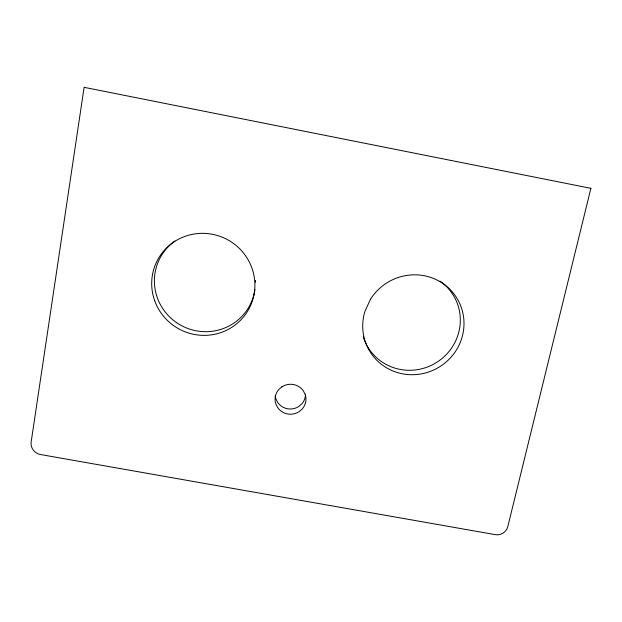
<?xml version="1.0" encoding="UTF-8"?>
<svg xmlns="http://www.w3.org/2000/svg" width="622" height="622" viewBox="0 0 622 622"><rect width="100%" height="100%" fill="white"/><g stroke="black" fill="none" stroke-linecap="round" stroke-linejoin="round"><path stroke-width="0.93" d="M84.133 87.236L31.131 442.164C30.284 448.027 34.848 453.648 40.593 454.55L494.995 534.593C500.656 535.837 506.526 532.09 507.84 526.461L590.9 188.334L84.382 87.375M590.286 188.303L590.9 188.334M305.488 394.208A15.146 14.687 -3.4 0 1 301.779 403.911L298.824 406.461A15.146 14.687 -3.4 0 1 277.832 402.644L276.051 399.223A15.146 14.687 -3.4 0 1 275.243 395.475M254.927 289.72A50.747 49.791 27.9 0 1 178.911 324.148A50.747 49.791 27.9 0 1 174.938 240.978M255.417 280.398A50.747 49.791 27.9 0 1 255.455 282.264M440.011 281.113A49.978 48.602 -31 0 1 443.121 357.58A49.978 48.602 -31 0 1 366.817 345.264M366.397 344.471A49.978 48.602 -31 0 1 363.279 336.914M370.525 299.19L364.974 311.225A51.02 49.573 -30.7 0 0 420.231 374.071A51.02 49.573 -30.7 0 0 455.934 296.671A51.02 49.573 -30.7 0 0 370.525 299.19M281.828 386.884L278.804 389.504A15.457 14.975 -3.4 0 0 275.927 404.238L277.746 407.721A15.457 14.975 -3.4 0 0 299.166 411.616L302.183 409.019A15.457 14.975 -3.4 0 0 305.13 394.317L303.326 390.818A15.457 14.975 -3.4 0 0 281.828 386.884M154.715 300.791A51.813 50.81 27.4 0 0 242.658 317.959A51.813 50.81 27.4 0 0 212.514 234.3A51.813 50.81 27.4 0 0 154.715 300.791"/></g></svg>
